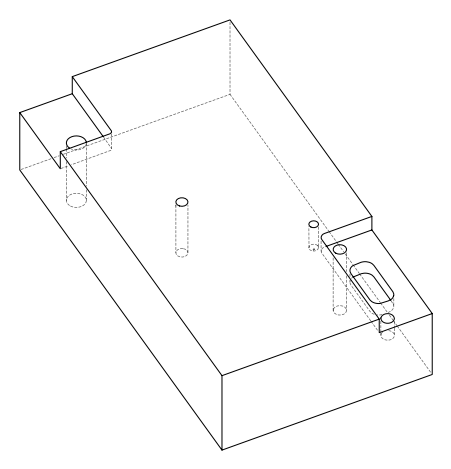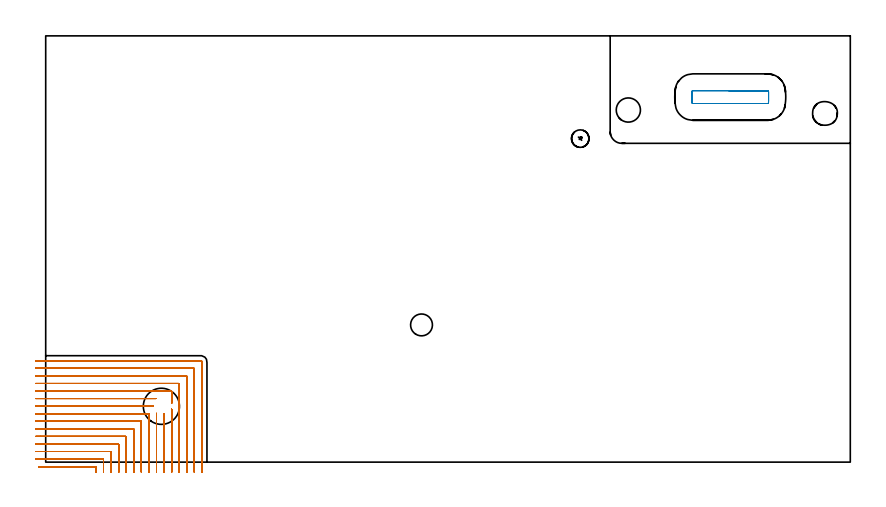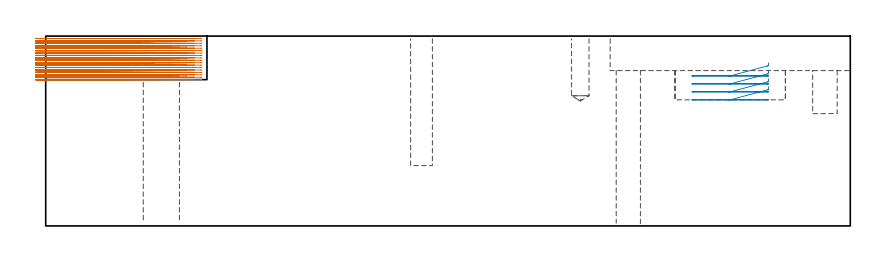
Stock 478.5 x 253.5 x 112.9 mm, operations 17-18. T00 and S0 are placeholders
(PLAN: 18 operations, 12 tool changes, 93.6 min)
(1 SPOT_DRILL | STEP1HOLE | NXT0321_9005460120000 | 0.05 min | 3097 mm3)
(2 SPOT_DRILL_1 | STEP1HOLE_1 | NXT0321_9005460120000 | 0.03 min | 2222 mm3)
(3 SPOT_DRILL_2 | STEP1POCKET | NXT0321_9005460120000 | 0.03 min | 2 mm3)
(4 SPOT_DRILL_3 | STEP1POCKET_1 | NXT0321_9005460120000 | 0.03 min | 1 mm3)
(5 SPOT_DRILL_4 | STEP1POCKET_2 | NXT0321_9005460120000 | 0.03 min | 2254 mm3)
(6 DRILL_THROUGH_HOLE_INTO_CENTER | STEP1HOLE | NXT0301_065 | 0.38 min | 5829 mm3)
(7 DRILL_TO_ENLARGE_THROUGH_HOLE | STEP1HOLE | UGT0301_052 | 0.39 min | 31961 mm3)
(8 DRILL_BLIND_HOLE_INTO_CENTER | STEP1HOLE_1 | NXT0301_065 | 0.07 min | 926 mm3)
(9 GUN_DRILL_THROUGH_HOLE | STEP1HOLE_1 | UGT0307_006 | 0.47 min | 5012 mm3)
(10 DRILL_TO_ENLARGE_THROUGH_HOLE_1 | STEP1HOLE_1 | UGT0301_276 | 0.41 min | 10173 mm3)
(11 DRILL_BLIND_HOLE_INTO_CENTER_1 | STEP1POCKET | NXT0301_042 | 0.32 min | 2968 mm3)
(12 DRILL_TO_ENLARGE_BLIND_HOLE | STEP1POCKET | UGT0301_374 | 0.32 min | 7207 mm3)
(13 DRILL_BLIND_HOLE_INTO_CENTER_2 | STEP1POCKET_1 | UGT0301_217 | 0.16 min | 3086 mm3)
(14 DRILL_BLIND_HOLE_INTO_CENTER_3 | STEP1POCKET_2 | NXT0301_128 | 0.12 min | 2844 mm3)
(15 MILL_ROUGH_BLIND_HOLE_CONTOUR | STEP1POCKET_2 | NXT0201_013 | Spiral | 0.59 min | 2628 mm3)
(16 MILL_CORNER_NOTCH_RECTANGULAR | CORNER_NOTCH_RECTANGULAR | NXT0201_013 | Follow Part, ap 2.5, ae 75% | 27 min | 180129 mm3)
(17 MILL_CORNER_NOTCH_RECTANGULAR_1 | CORNER_NOTCH_RECTANGULAR_1 | NXT0201_008 | Follow Part, ap 1.5, ae 75% | 61.81 min | 147744 mm3)
(18 MILL_RECTANGULAR_POCKET | POCKET_RECTANGULAR_STRAIGHT | UGT0201_104 | Follow Part, ap 5, ae 75% | 1.34 min | 29828 mm3)
(TOOL NXT0321_9005460120000 | NC Spot Drill, 142deg, 12mm, Carbide, Uncoated | D12 PA142 FL30 Z2)
(TOOL NXT0301_065 | Carbide Drill 9.4mm [860.1-0940-075A1-MM 2214] | D9.4 PA140 FL98 Z2)
(TOOL UGT0301_052 | Twist Drill 21.5 mm | D21.5 PA118 FL150 Z2)
(TOOL UGT0307_006 | Gun Drill 9 mm | D9 PA130 FL24 Z1)
(TOOL UGT0301_276 | Twist Drill 14.4 mm | D14.4 PA118 FL114 Z2)
(TOOL NXT0301_042 | Carbide Drill 7.1mm [860.1-0710-057A1-MM 2214] | D7.1 PA140 FL85 Z2)
(TOOL UGT0301_374 | Twist Drill Flat Bottom 13 mm | D13 PA180 FL101 Z2)
(TOOL UGT0301_217 | Twist Drill 10.4 mm | D10.4 PA118 FL82 Z2)
(TOOL NXT0301_128 | Carbide Drill 12mm [861.1-1200-036A1-GP GC34] | D12 PA150 FL37.4 Z2)
(TOOL NXT0201_013 | ENDMILL 10mm | D10 FL30 Z4)
(TOOL NXT0201_008 | ENDMILL 6mm [2P460-0600-NA 1630] | D6 FL26 Z6)
(TOOL UGT0201_104 | End Mill 20 mm | D20 FL22 Z2)
(OP 17 MILL_CORNER_NOTCH_RECTANGULAR_1)
G17 G21 G94 G90
T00 M6
G54
G17 G0 G90 X29.9 Y-6. S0 M3
G43 Z122.9 H1
Z111.461
G94 G1 Y-3. F250.
G3 X29.605 Y-2.7 R0.3 F500.
G1 X-1.308
X-4.308 F250.
G0 Z122.9
X34.4 Y-6.
Z111.461
G1 Y-3.
Y1.504 F500.
G3 X34.104 Y1.8 R0.3
G1 X-3.
X-6. F250.
G0 Z122.9
X38.9 Y-6.
Z111.461
G1 Y-3.
Y6.004 F500.
G3 X38.604 Y6.3 R0.3
G1 X-3.
X-6. F250.
G0 Z122.9
X43.4 Y-6.
Z111.461
G1 Y-3.
Y10.504 F500.
G3 X43.104 Y10.8 R0.3
G1 X-3.
X-6. F250.
G0 Z122.9
X47.9 Y-6.
Z111.461
G1 Y-3.
Y15.004 F500.
G3 X47.604 Y15.3 R0.3
G1 X-3.
X-6. F250.
G0 Z122.9
X52.4 Y-6.
Z111.461
G1 Y-3.
Y19.504 F500.
G3 X52.104 Y19.8 R0.3
G1 X-3.
X-6. F250.
G0 Z122.9
X56.9 Y-6.
Z111.461
G1 Y-3.
Y24.004 F500.
G3 X56.604 Y24.3 R0.3
G1 X-3.
X-6. F250.
G0 Z122.9
X61.4 Y-6.
Z111.461
G1 Y-3.
Y28.504 F500.
G3 X61.104 Y28.8 R0.3
G1 X-3.
X-6. F250.
G0 Z122.9
X65.9 Y-6.
Z111.461
G1 Y-3.
Y26.023 F500.
Y29.023 F250.
G0 Z122.9
X70.4 Y-6.
Z111.461
G1 Y-3.
Y25.62 F500.
Y28.62 F250.
G0 Z122.9
X74.9 Y-6.
Z111.461
G1 Y-3.
Y28.435 F500.
Y31.435 F250.
G0 Z122.9
X64.055 Y33.3
Z111.461
G1 X61.055
X-3. F500.
X-6. F250.
G0 Z122.9
X65.565 Y37.8
Z111.461
G1 X62.565
X-3. F500.
X-6. F250.
G0 Z122.9
X74.9 Y34.977
Z111.461
G1 Y37.977
Y42.003 F500.
G3 X74.603 Y42.3 R0.3
G1 X-3.
X-6. F250.
G0 Z122.9
X79.4 Y-6.
Z111.461
G1 Y-3.
Y46.503 F500.
G3 X79.103 Y46.8 R0.3
G1 X-3.
X-6. F250.
G0 Z122.9
X83.9 Y-6.
Z111.461
G1 Y-3.
Y51.003 F500.
G3 X83.603 Y51.3 R0.3
G1 X-3.
X-6. F250.
G0 Z122.9
X88.4 Y-6.
Z111.461
G1 Y-3.
Y55.503 F500.
G3 X88.103 Y55.8 R0.3
G1 X-3.
X-6. F250.
G0 Z122.9
X92.9 Y-6.
Z111.461
G1 Y-3.
Y59.7 F500.
G3 X92.3 Y60.3 R0.6
G1 X-3.
X-6. F250.
G0 Z122.9
X29.9 Y-6.
Z110.022
G1 Y-3.
G3 X29.605 Y-2.7 R0.3 F500.
G1 X-1.308
X-4.308 F250.
G0 Z122.9
X34.4 Y-6.
Z110.022
G1 Y-3.
Y1.504 F500.
G3 X34.104 Y1.8 R0.3
G1 X-3.
X-6. F250.
G0 Z122.9
X38.9 Y-6.
Z110.022
G1 Y-3.
Y6.004 F500.
G3 X38.604 Y6.3 R0.3
G1 X-3.
X-6. F250.
G0 Z122.9
X43.4 Y-6.
Z110.022
G1 Y-3.
Y10.504 F500.
G3 X43.104 Y10.8 R0.3
G1 X-3.
X-6. F250.
G0 Z122.9
X47.9 Y-6.
Z110.022
G1 Y-3.
Y15.004 F500.
G3 X47.604 Y15.3 R0.3
G1 X-3.
X-6. F250.
G0 Z122.9
X52.4 Y-6.
Z110.022
G1 Y-3.
Y19.504 F500.
G3 X52.104 Y19.8 R0.3
G1 X-3.
X-6. F250.
G0 Z122.9
X56.9 Y-6.
Z110.022
G1 Y-3.
Y24.004 F500.
G3 X56.604 Y24.3 R0.3
G1 X-3.
X-6. F250.
G0 Z122.9
X61.4 Y-6.
Z110.022
G1 Y-3.
Y28.504 F500.
G3 X61.104 Y28.8 R0.3
G1 X-3.
X-6. F250.
G0 Z122.9
X65.9 Y-6.
Z110.022
G1 Y-3.
Y26.023 F500.
Y29.023 F250.
G0 Z122.9
X70.4 Y-6.
Z110.022
G1 Y-3.
Y25.62 F500.
Y28.62 F250.
G0 Z122.9
X74.9 Y-6.
Z110.022
G1 Y-3.
Y28.435 F500.
Y31.435 F250.
G0 Z122.9
X64.055 Y33.3
Z110.022
G1 X61.055
X-3. F500.
X-6. F250.
G0 Z122.9
X65.565 Y37.8
Z110.022
G1 X62.565
X-3. F500.
X-6. F250.
G0 Z122.9
X74.9 Y34.977
Z110.022
G1 Y37.977
Y42.003 F500.
G3 X74.603 Y42.3 R0.3
G1 X-3.
X-6. F250.
G0 Z122.9
X79.4 Y-6.
Z110.022
G1 Y-3.
Y46.503 F500.
G3 X79.103 Y46.8 R0.3
G1 X-3.
X-6. F250.
G0 Z122.9
X83.9 Y-6.
Z110.022
G1 Y-3.
Y51.003 F500.
G3 X83.603 Y51.3 R0.3
G1 X-3.
X-6. F250.
G0 Z122.9
X88.4 Y-6.
Z110.022
G1 Y-3.
Y55.503 F500.
G3 X88.103 Y55.8 R0.3
G1 X-3.
X-6. F250.
G0 Z122.9
X92.9 Y-6.
Z110.022
G1 Y-3.
Y59.7 F500.
G3 X92.3 Y60.3 R0.6
G1 X-3.
X-6. F250.
G0 Z122.9
X29.9 Y-6.
Z108.583
G1 Y-3.
G3 X29.605 Y-2.7 R0.3 F500.
G1 X-1.308
X-4.308 F250.
G0 Z122.9
X34.4 Y-6.
Z108.583
G1 Y-3.
Y1.504 F500.
G3 X34.104 Y1.8 R0.3
G1 X-3.
X-6. F250.
G0 Z122.9
X38.9 Y-6.
Z108.583
G1 Y-3.
Y6.004 F500.
G3 X38.604 Y6.3 R0.3
G1 X-3.
X-6. F250.
G0 Z122.9
X43.4 Y-6.
Z108.583
G1 Y-3.
Y10.504 F500.
G3 X43.104 Y10.8 R0.3
G1 X-3.
X-6. F250.
G0 Z122.9
X47.9 Y-6.
Z108.583
G1 Y-3.
Y15.004 F500.
G3 X47.604 Y15.3 R0.3
G1 X-3.
X-6. F250.
G0 Z122.9
X52.4 Y-6.
Z108.583
G1 Y-3.
Y19.504 F500.
G3 X52.104 Y19.8 R0.3
G1 X-3.
X-6. F250.
G0 Z122.9
X56.9 Y-6.
Z108.583
G1 Y-3.
Y24.004 F500.
G3 X56.604 Y24.3 R0.3
G1 X-3.
X-6. F250.
G0 Z122.9
X61.4 Y-6.
Z108.583
G1 Y-3.
Y28.504 F500.
G3 X61.104 Y28.8 R0.3
G1 X-3.
X-6. F250.
G0 Z122.9
X65.9 Y-6.
Z108.583
G1 Y-3.
Y26.023 F500.
Y29.023 F250.
G0 Z122.9
X70.4 Y-6.
Z108.583
G1 Y-3.
Y25.62 F500.
Y28.62 F250.
G0 Z122.9
X74.9 Y-6.
Z108.583
G1 Y-3.
Y28.435 F500.
Y31.435 F250.
G0 Z122.9
X64.055 Y33.3
Z108.583
G1 X61.055
X-3. F500.
X-6. F250.
G0 Z122.9
X65.565 Y37.8
Z108.583
G1 X62.565
X-3. F500.
X-6. F250.
G0 Z122.9
X74.9 Y34.977
Z108.583
G1 Y37.977
Y42.003 F500.
G3 X74.603 Y42.3 R0.3
G1 X-3.
X-6. F250.
G0 Z122.9
X79.4 Y-6.
Z108.583
G1 Y-3.
Y46.503 F500.
G3 X79.103 Y46.8 R0.3
G1 X-3.
X-6. F250.
G0 Z122.9
X83.9 Y-6.
Z108.583
G1 Y-3.
Y51.003 F500.
G3 X83.603 Y51.3 R0.3
G1 X-3.
X-6. F250.
G0 Z122.9
X88.4 Y-6.
Z108.583
G1 Y-3.
Y55.503 F500.
G3 X88.103 Y55.8 R0.3
G1 X-3.
X-6. F250.
G0 Z122.9
X92.9 Y-6.
Z108.583
G1 Y-3.
Y59.7 F500.
G3 X92.3 Y60.3 R0.6
G1 X-3.
X-6. F250.
G0 Z122.9
X29.9 Y-6.
Z107.144
G1 Y-3.
G3 X29.605 Y-2.7 R0.3 F500.
G1 X-1.308
X-4.308 F250.
G0 Z122.9
X34.4 Y-6.
Z107.144
G1 Y-3.
Y1.504 F500.
G3 X34.104 Y1.8 R0.3
G1 X-3.
X-6. F250.
G0 Z122.9
X38.9 Y-6.
Z107.144
G1 Y-3.
Y6.004 F500.
G3 X38.604 Y6.3 R0.3
G1 X-3.
X-6. F250.
G0 Z122.9
X43.4 Y-6.
Z107.144
G1 Y-3.
Y10.504 F500.
G3 X43.104 Y10.8 R0.3
G1 X-3.
X-6. F250.
G0 Z122.9
X47.9 Y-6.
Z107.144
G1 Y-3.
Y15.004 F500.
G3 X47.604 Y15.3 R0.3
G1 X-3.
X-6. F250.
G0 Z122.9
X52.4 Y-6.
Z107.144
G1 Y-3.
Y19.504 F500.
G3 X52.104 Y19.8 R0.3
G1 X-3.
X-6. F250.
G0 Z122.9
X56.9 Y-6.
Z107.144
G1 Y-3.
Y24.004 F500.
G3 X56.604 Y24.3 R0.3
G1 X-3.
X-6. F250.
G0 Z122.9
X61.4 Y-6.
Z107.144
G1 Y-3.
Y28.504 F500.
G3 X61.104 Y28.8 R0.3
G1 X-3.
X-6. F250.
G0 Z122.9
X65.9 Y-6.
Z107.144
G1 Y-3.
Y26.024 F500.
Y29.024 F250.
G0 Z122.9
X70.4 Y-6.
Z107.144
G1 Y-3.
Y25.62 F500.
Y28.62 F250.
G0 Z122.9
X74.9 Y-6.
Z107.144
G1 Y-3.
Y28.435 F500.
Y31.435 F250.
G0 Z122.9
X64.055 Y33.3
Z107.144
G1 X61.055
X-3. F500.
X-6. F250.
G0 Z122.9
X65.566 Y37.8
Z107.144
G1 X62.566
X-3. F500.
X-6. F250.
G0 Z122.9
X74.9 Y34.976
Z107.144
G1 Y37.976
Y42.003 F500.
G3 X74.603 Y42.3 R0.3
G1 X-3.
X-6. F250.
G0 Z122.9
X79.4 Y-6.
Z107.144
G1 Y-3.
Y46.503 F500.
G3 X79.103 Y46.8 R0.3
G1 X-3.
X-6. F250.
G0 Z122.9
X83.9 Y-6.
Z107.144
G1 Y-3.
Y51.003 F500.
G3 X83.603 Y51.3 R0.3
G1 X-3.
X-6. F250.
G0 Z122.9
X88.4 Y-6.
Z107.144
G1 Y-3.
Y55.503 F500.
G3 X88.103 Y55.8 R0.3
G1 X-3.
X-6. F250.
G0 Z122.9
X92.9 Y-6.
Z107.144
G1 Y-3.
Y59.7 F500.
G3 X92.3 Y60.3 R0.6
G1 X-3.
X-6. F250.
G0 Z122.9
X29.9 Y-6.
Z105.705
G1 Y-3.
G3 X29.605 Y-2.7 R0.3 F500.
G1 X-1.308
X-4.308 F250.
G0 Z122.9
X34.4 Y-6.
Z105.705
G1 Y-3.
Y1.504 F500.
G3 X34.104 Y1.8 R0.3
G1 X-3.
X-6. F250.
G0 Z122.9
X38.9 Y-6.
Z105.705
G1 Y-3.
Y6.004 F500.
G3 X38.604 Y6.3 R0.3
G1 X-3.
X-6. F250.
G0 Z122.9
X43.4 Y-6.
Z105.705
G1 Y-3.
Y10.504 F500.
G3 X43.104 Y10.8 R0.3
G1 X-3.
X-6. F250.
G0 Z122.9
X47.9 Y-6.
Z105.705
G1 Y-3.
Y15.004 F500.
G3 X47.604 Y15.3 R0.3
G1 X-3.
X-6. F250.
G0 Z122.9
X52.4 Y-6.
Z105.705
G1 Y-3.
Y19.504 F500.
G3 X52.104 Y19.8 R0.3
G1 X-3.
X-6. F250.
G0 Z122.9
X56.9 Y-6.
Z105.705
G1 Y-3.
Y24.004 F500.
G3 X56.604 Y24.3 R0.3
G1 X-3.
X-6. F250.
G0 Z122.9
X61.4 Y-6.
Z105.705
G1 Y-3.
Y28.504 F500.
G3 X61.104 Y28.8 R0.3
G1 X-3.
X-6. F250.
G0 Z122.9
X65.9 Y-6.
Z105.705
G1 Y-3.
Y26.024 F500.
Y29.024 F250.
G0 Z122.9
X70.4 Y-6.
Z105.705
G1 Y-3.
Y25.62 F500.
Y28.62 F250.
G0 Z122.9
X74.9 Y-6.
Z105.705
G1 Y-3.
Y28.435 F500.
Y31.435 F250.
G0 Z122.9
X64.055 Y33.3
Z105.705
G1 X61.055
X-3. F500.
X-6. F250.
G0 Z122.9
X65.566 Y37.8
Z105.705
G1 X62.566
X-3. F500.
X-6. F250.
G0 Z122.9
X74.9 Y34.976
Z105.705
G1 Y37.976
Y42.003 F500.
G3 X74.603 Y42.3 R0.3
G1 X-3.
X-6. F250.
G0 Z122.9
X79.4 Y-6.
Z105.705
G1 Y-3.
Y46.503 F500.
G3 X79.103 Y46.8 R0.3
G1 X-3.
X-6. F250.
G0 Z122.9
X83.9 Y-6.
Z105.705
G1 Y-3.
Y51.003 F500.
G3 X83.603 Y51.3 R0.3
G1 X-3.
X-6. F250.
G0 Z122.9
X88.4 Y-6.
Z105.705
G1 Y-3.
Y55.503 F500.
G3 X88.103 Y55.8 R0.3
G1 X-3.
X-6. F250.
G0 Z122.9
X92.9 Y-6.
Z105.705
G1 Y-3.
Y59.7 F500.
G3 X92.3 Y60.3 R0.6
G1 X-3.
X-6. F250.
G0 Z122.9
X29.9 Y-6.
Z104.267
G1 Y-3.
G3 X29.605 Y-2.7 R0.3 F500.
G1 X-1.308
X-4.308 F250.
G0 Z122.9
X34.4 Y-6.
Z104.267
G1 Y-3.
Y1.504 F500.
G3 X34.104 Y1.8 R0.3
G1 X-3.
X-6. F250.
G0 Z122.9
X38.9 Y-6.
Z104.267
G1 Y-3.
Y6.004 F500.
G3 X38.604 Y6.3 R0.3
G1 X-3.
X-6. F250.
G0 Z122.9
X43.4 Y-6.
Z104.267
G1 Y-3.
Y10.504 F500.
G3 X43.104 Y10.8 R0.3
G1 X-3.
X-6. F250.
G0 Z122.9
X47.9 Y-6.
Z104.267
G1 Y-3.
Y15.004 F500.
G3 X47.604 Y15.3 R0.3
G1 X-3.
X-6. F250.
G0 Z122.9
X52.4 Y-6.
Z104.267
G1 Y-3.
Y19.504 F500.
G3 X52.104 Y19.8 R0.3
G1 X-3.
X-6. F250.
G0 Z122.9
X56.9 Y-6.
Z104.267
G1 Y-3.
Y24.004 F500.
G3 X56.604 Y24.3 R0.3
G1 X-3.
X-6. F250.
G0 Z122.9
X61.4 Y-6.
Z104.267
G1 Y-3.
Y28.504 F500.
G3 X61.104 Y28.8 R0.3
G1 X-3.
X-6. F250.
G0 Z122.9
X65.9 Y-6.
Z104.267
G1 Y-3.
Y26.023 F500.
Y29.023 F250.
G0 Z122.9
X70.4 Y-6.
Z104.267
G1 Y-3.
Y25.62 F500.
Y28.62 F250.
G0 Z122.9
X74.9 Y-6.
Z104.267
G1 Y-3.
Y28.435 F500.
Y31.435 F250.
G0 Z122.9
X64.055 Y33.3
Z104.267
G1 X61.055
X-3. F500.
X-6. F250.
G0 Z122.9
X65.565 Y37.8
Z104.267
G1 X62.565
X-3. F500.
X-6. F250.
G0 Z122.9
X74.9 Y34.977
Z104.267
G1 Y37.977
Y42.003 F500.
G3 X74.603 Y42.3 R0.3
G1 X-3.
X-6. F250.
G0 Z122.9
X79.4 Y-6.
Z104.267
G1 Y-3.
Y46.503 F500.
G3 X79.103 Y46.8 R0.3
G1 X-3.
X-6. F250.
G0 Z122.9
X83.9 Y-6.
Z104.267
G1 Y-3.
Y51.003 F500.
G3 X83.603 Y51.3 R0.3
G1 X-3.
X-6. F250.
G0 Z122.9
X88.4 Y-6.
Z104.267
G1 Y-3.
Y55.503 F500.
G3 X88.103 Y55.8 R0.3
G1 X-3.
X-6. F250.
G0 Z122.9
X92.9 Y-6.
Z104.267
G1 Y-3.
Y59.7 F500.
G3 X92.3 Y60.3 R0.6
G1 X-3.
X-6. F250.
G0 Z122.9
X29.9 Y-6.
Z102.828
G1 Y-3.
G3 X29.605 Y-2.7 R0.3 F500.
G1 X-1.308
X-4.308 F250.
G0 Z122.9
X34.4 Y-6.
Z102.828
G1 Y-3.
Y1.504 F500.
G3 X34.104 Y1.8 R0.3
G1 X-3.
X-6. F250.
G0 Z122.9
X38.9 Y-6.
Z102.828
G1 Y-3.
Y6.004 F500.
G3 X38.604 Y6.3 R0.3
G1 X-3.
X-6. F250.
G0 Z122.9
X43.4 Y-6.
Z102.828
G1 Y-3.
Y10.504 F500.
G3 X43.104 Y10.8 R0.3
G1 X-3.
X-6. F250.
G0 Z122.9
X47.9 Y-6.
Z102.828
G1 Y-3.
Y15.004 F500.
G3 X47.604 Y15.3 R0.3
G1 X-3.
X-6. F250.
G0 Z122.9
X52.4 Y-6.
Z102.828
G1 Y-3.
Y19.504 F500.
G3 X52.104 Y19.8 R0.3
G1 X-3.
X-6. F250.
G0 Z122.9
X56.9 Y-6.
Z102.828
G1 Y-3.
Y24.004 F500.
G3 X56.604 Y24.3 R0.3
G1 X-3.
X-6. F250.
G0 Z122.9
X61.4 Y-6.
Z102.828
G1 Y-3.
Y28.504 F500.
G3 X61.104 Y28.8 R0.3
G1 X-3.
X-6. F250.
G0 Z122.9
X65.9 Y-6.
Z102.828
G1 Y-3.
Y26.023 F500.
Y29.023 F250.
G0 Z122.9
X70.4 Y-6.
Z102.828
G1 Y-3.
Y25.62 F500.
Y28.62 F250.
G0 Z122.9
X74.9 Y-6.
Z102.828
G1 Y-3.
Y28.435 F500.
Y31.435 F250.
G0 Z122.9
X64.055 Y33.3
Z102.828
G1 X61.055
X-3. F500.
X-6. F250.
G0 Z122.9
X65.565 Y37.8
Z102.828
G1 X62.565
X-3. F500.
X-6. F250.
G0 Z122.9
X74.9 Y34.977
Z102.828
G1 Y37.977
Y42.003 F500.
G3 X74.603 Y42.3 R0.3
G1 X-3.
X-6. F250.
G0 Z122.9
X79.4 Y-6.
Z102.828
G1 Y-3.
Y46.503 F500.
G3 X79.103 Y46.8 R0.3
G1 X-3.
X-6. F250.
G0 Z122.9
X83.9 Y-6.
Z102.828
G1 Y-3.
Y51.003 F500.
G3 X83.603 Y51.3 R0.3
G1 X-3.
X-6. F250.
G0 Z122.9
X88.4 Y-6.
Z102.828
G1 Y-3.
Y55.503 F500.
G3 X88.103 Y55.8 R0.3
G1 X-3.
X-6. F250.
G0 Z122.9
X92.9 Y-6.
Z102.828
G1 Y-3.
Y59.7 F500.
G3 X92.3 Y60.3 R0.6
G1 X-3.
X-6. F250.
G0 Z122.9
X29.9 Y-6.
Z101.389
G1 Y-3.
G3 X29.605 Y-2.7 R0.3 F500.
G1 X-1.308
X-4.308 F250.
G0 Z122.9
X34.4 Y-6.
Z101.389
G1 Y-3.
Y1.504 F500.
G3 X34.104 Y1.8 R0.3
G1 X-3.
X-6. F250.
G0 Z122.9
X38.9 Y-6.
Z101.389
G1 Y-3.
Y6.004 F500.
G3 X38.604 Y6.3 R0.3
G1 X-3.
X-6. F250.
G0 Z122.9
X43.4 Y-6.
Z101.389
G1 Y-3.
Y10.504 F500.
G3 X43.104 Y10.8 R0.3
G1 X-3.
X-6. F250.
G0 Z122.9
X47.9 Y-6.
Z101.389
G1 Y-3.
Y15.004 F500.
G3 X47.604 Y15.3 R0.3
G1 X-3.
X-6. F250.
G0 Z122.9
X52.4 Y-6.
Z101.389
G1 Y-3.
Y19.504 F500.
G3 X52.104 Y19.8 R0.3
G1 X-3.
X-6. F250.
G0 Z122.9
X56.9 Y-6.
Z101.389
G1 Y-3.
Y24.004 F500.
G3 X56.604 Y24.3 R0.3
G1 X-3.
X-6. F250.
G0 Z122.9
X61.4 Y-6.
Z101.389
G1 Y-3.
Y28.504 F500.
G3 X61.104 Y28.8 R0.3
G1 X-3.
X-6. F250.
G0 Z122.9
X65.9 Y-6.
Z101.389
G1 Y-3.
Y26.023 F500.
Y29.023 F250.
G0 Z122.9
X70.4 Y-6.
Z101.389
G1 Y-3.
Y25.62 F500.
Y28.62 F250.
G0 Z122.9
X74.9 Y-6.
Z101.389
G1 Y-3.
Y28.435 F500.
Y31.435 F250.
G0 Z122.9
X64.055 Y33.3
Z101.389
G1 X61.055
X-3. F500.
X-6. F250.
G0 Z122.9
X65.565 Y37.8
Z101.389
G1 X62.565
X-3. F500.
X-6. F250.
G0 Z122.9
X74.9 Y34.977
Z101.389
G1 Y37.977
Y42.003 F500.
G3 X74.603 Y42.3 R0.3
G1 X-3.
X-6. F250.
G0 Z122.9
X79.4 Y-6.
Z101.389
G1 Y-3.
Y46.503 F500.
G3 X79.103 Y46.8 R0.3
G1 X-3.
X-6. F250.
G0 Z122.9
X83.9 Y-6.
Z101.389
G1 Y-3.
Y51.003 F500.
G3 X83.603 Y51.3 R0.3
G1 X-3.
X-6. F250.
G0 Z122.9
X88.4 Y-6.
Z101.389
G1 Y-3.
Y55.503 F500.
G3 X88.103 Y55.8 R0.3
G1 X-3.
X-6. F250.
G0 Z122.9
X92.9 Y-6.
Z101.389
G1 Y-3.
Y59.7 F500.
G3 X92.3 Y60.3 R0.6
G1 X-3.
X-6. F250.
G0 Z122.9
X29.9 Y-6.
Z99.95
G1 Y-3.
G3 X29.605 Y-2.7 R0.3 F500.
G1 X-1.308
X-4.308 F250.
G0 Z122.9
X34.4 Y-6.
Z99.95
G1 Y-3.
Y1.504 F500.
G3 X34.104 Y1.8 R0.3
G1 X-3.
X-6. F250.
G0 Z122.9
X38.9 Y-6.
Z99.95
G1 Y-3.
Y6.004 F500.
G3 X38.604 Y6.3 R0.3
G1 X-3.
X-6. F250.
G0 Z122.9
X43.4 Y-6.
Z99.95
G1 Y-3.
Y10.504 F500.
G3 X43.104 Y10.8 R0.3
G1 X-3.
X-6. F250.
G0 Z122.9
X47.9 Y-6.
Z99.95
G1 Y-3.
Y15.004 F500.
G3 X47.604 Y15.3 R0.3
G1 X-3.
X-6. F250.
G0 Z122.9
X52.4 Y-6.
Z99.95
G1 Y-3.
Y19.504 F500.
G3 X52.104 Y19.8 R0.3
G1 X-3.
X-6. F250.
G0 Z122.9
X56.9 Y-6.
Z99.95
G1 Y-3.
Y24.004 F500.
G3 X56.604 Y24.3 R0.3
G1 X-3.
X-6. F250.
G0 Z122.9
X61.4 Y-6.
Z99.95
G1 Y-3.
Y28.504 F500.
G3 X61.104 Y28.8 R0.3
G1 X-3.
X-6. F250.
G0 Z122.9
X65.9 Y-6.
Z99.95
G1 Y-3.
Y26.023 F500.
Y29.023 F250.
G0 Z122.9
X70.4 Y-6.
Z99.95
G1 Y-3.
Y25.62 F500.
Y28.62 F250.
G0 Z122.9
X74.9 Y-6.
Z99.95
G1 Y-3.
Y28.435 F500.
Y31.435 F250.
G0 Z122.9
X64.055 Y33.3
Z99.95
G1 X61.055
X-3. F500.
X-6. F250.
G0 Z122.9
X65.565 Y37.8
Z99.95
G1 X62.565
X-3. F500.
X-6. F250.
G0 Z122.9
X74.9 Y34.977
Z99.95
G1 Y37.977
Y42.003 F500.
G3 X74.603 Y42.3 R0.3
G1 X-3.
X-6. F250.
G0 Z122.9
X79.4 Y-6.
Z99.95
G1 Y-3.
Y46.503 F500.
G3 X79.103 Y46.8 R0.3
G1 X-3.
X-6. F250.
G0 Z122.9
X83.9 Y-6.
Z99.95
G1 Y-3.
Y51.003 F500.
G3 X83.603 Y51.3 R0.3
G1 X-3.
X-6. F250.
G0 Z122.9
X88.4 Y-6.
Z99.95
G1 Y-3.
Y55.503 F500.
G3 X88.103 Y55.8 R0.3
G1 X-3.
X-6. F250.
G0 Z122.9
X92.9 Y-6.
Z99.95
G1 Y-3.
Y59.7 F500.
G3 X92.3 Y60.3 R0.6
G1 X-3.
X-6. F250.
G0 Z122.9
X29.9 Y-6.
Z98.511
G1 Y-3.
G3 X29.605 Y-2.7 R0.3 F500.
G1 X-1.308
X-4.308 F250.
G0 Z122.9
X34.4 Y-6.
Z98.511
G1 Y-3.
Y1.504 F500.
G3 X34.104 Y1.8 R0.3
G1 X-3.
X-6. F250.
G0 Z122.9
X38.9 Y-6.
Z98.511
G1 Y-3.
Y6.004 F500.
G3 X38.604 Y6.3 R0.3
G1 X-3.
X-6. F250.
G0 Z122.9
X43.4 Y-6.
Z98.511
G1 Y-3.
Y10.504 F500.
G3 X43.104 Y10.8 R0.3
G1 X-3.
X-6. F250.
G0 Z122.9
X47.9 Y-6.
Z98.511
G1 Y-3.
Y15.004 F500.
G3 X47.604 Y15.3 R0.3
G1 X-3.
X-6. F250.
G0 Z122.9
X52.4 Y-6.
Z98.511
G1 Y-3.
Y19.504 F500.
G3 X52.104 Y19.8 R0.3
G1 X-3.
X-6. F250.
G0 Z122.9
X56.9 Y-6.
Z98.511
G1 Y-3.
Y24.004 F500.
G3 X56.604 Y24.3 R0.3
G1 X-3.
X-6. F250.
G0 Z122.9
X61.4 Y-6.
Z98.511
G1 Y-3.
Y28.504 F500.
G3 X61.104 Y28.8 R0.3
G1 X-3.
X-6. F250.
G0 Z122.9
X65.9 Y-6.
Z98.511
G1 Y-3.
Y26.023 F500.
Y29.023 F250.
G0 Z122.9
X70.4 Y-6.
Z98.511
G1 Y-3.
Y25.62 F500.
Y28.62 F250.
G0 Z122.9
X74.9 Y-6.
Z98.511
G1 Y-3.
Y28.435 F500.
Y31.435 F250.
G0 Z122.9
X64.055 Y33.3
Z98.511
G1 X61.055
X-3. F500.
X-6. F250.
G0 Z122.9
X65.565 Y37.8
Z98.511
G1 X62.565
X-3. F500.
X-6. F250.
G0 Z122.9
X74.9 Y34.977
Z98.511
G1 Y37.977
Y42.003 F500.
G3 X74.603 Y42.3 R0.3
G1 X-3.
X-6. F250.
G0 Z122.9
X79.4 Y-6.
Z98.511
G1 Y-3.
Y46.503 F500.
G3 X79.103 Y46.8 R0.3
G1 X-3.
X-6. F250.
G0 Z122.9
X83.9 Y-6.
Z98.511
G1 Y-3.
Y51.003 F500.
G3 X83.603 Y51.3 R0.3
G1 X-3.
X-6. F250.
G0 Z122.9
X88.4 Y-6.
Z98.511
G1 Y-3.
Y55.503 F500.
G3 X88.103 Y55.8 R0.3
G1 X-3.
X-6. F250.
G0 Z122.9
X92.9 Y-6.
Z98.511
G1 Y-3.
Y59.7 F500.
G3 X92.3 Y60.3 R0.6
G1 X-3.
X-6. F250.
G0 Z122.9
X29.9 Y-6.
Z97.072
G1 Y-3.
G3 X29.605 Y-2.7 R0.3 F500.
G1 X-1.308
X-4.308 F250.
G0 Z122.9
X34.4 Y-6.
Z97.072
G1 Y-3.
Y1.504 F500.
G3 X34.104 Y1.8 R0.3
G1 X-3.
X-6. F250.
G0 Z122.9
X38.9 Y-6.
Z97.072
G1 Y-3.
Y6.004 F500.
G3 X38.604 Y6.3 R0.3
G1 X-3.
X-6. F250.
G0 Z122.9
X43.4 Y-6.
Z97.072
G1 Y-3.
Y10.504 F500.
G3 X43.104 Y10.8 R0.3
G1 X-3.
X-6. F250.
G0 Z122.9
X47.9 Y-6.
Z97.072
G1 Y-3.
Y15.004 F500.
G3 X47.604 Y15.3 R0.3
G1 X-3.
X-6. F250.
G0 Z122.9
X52.4 Y-6.
Z97.072
G1 Y-3.
Y19.504 F500.
G3 X52.104 Y19.8 R0.3
G1 X-3.
X-6. F250.
G0 Z122.9
X56.9 Y-6.
Z97.072
G1 Y-3.
Y24.004 F500.
G3 X56.604 Y24.3 R0.3
G1 X-3.
X-6. F250.
G0 Z122.9
X61.4 Y-6.
Z97.072
G1 Y-3.
Y28.504 F500.
G3 X61.104 Y28.8 R0.3
G1 X-3.
X-6. F250.
G0 Z122.9
X65.9 Y-6.
Z97.072
G1 Y-3.
Y26.023 F500.
Y29.023 F250.
G0 Z122.9
X70.4 Y-6.
Z97.072
G1 Y-3.
Y25.62 F500.
Y28.62 F250.
G0 Z122.9
X74.9 Y-6.
Z97.072
G1 Y-3.
Y28.435 F500.
Y31.435 F250.
G0 Z122.9
X64.055 Y33.3
Z97.072
G1 X61.055
X-3. F500.
X-6. F250.
G0 Z122.9
X65.565 Y37.8
Z97.072
G1 X62.565
X-3. F500.
X-6. F250.
G0 Z122.9
X74.9 Y34.977
Z97.072
G1 Y37.977
Y42.003 F500.
G3 X74.603 Y42.3 R0.3
G1 X-3.
X-6. F250.
G0 Z122.9
X79.4 Y-6.
Z97.072
G1 Y-3.
Y46.503 F500.
G3 X79.103 Y46.8 R0.3
G1 X-3.
X-6. F250.
G0 Z122.9
X83.9 Y-6.
Z97.072
G1 Y-3.
Y51.003 F500.
G3 X83.603 Y51.3 R0.3
G1 X-3.
X-6. F250.
G0 Z122.9
X88.4 Y-6.
Z97.072
G1 Y-3.
Y55.503 F500.
G3 X88.103 Y55.8 R0.3
G1 X-3.
X-6. F250.
G0 Z122.9
X92.9 Y-6.
Z97.072
G1 Y-3.
Y59.7 F500.
G3 X92.3 Y60.3 R0.6
G1 X-3.
X-6. F250.
G0 Z122.9
X29.9 Y-6.
Z95.633
G1 Y-3.
G3 X29.605 Y-2.7 R0.3 F500.
G1 X-1.308
X-4.308 F250.
G0 Z122.9
X34.4 Y-6.
Z95.633
G1 Y-3.
Y1.504 F500.
G3 X34.104 Y1.8 R0.3
G1 X-3.
X-6. F250.
G0 Z122.9
X38.9 Y-6.
Z95.633
G1 Y-3.
Y6.004 F500.
G3 X38.604 Y6.3 R0.3
G1 X-3.
X-6. F250.
G0 Z122.9
X43.4 Y-6.
Z95.633
G1 Y-3.
Y10.504 F500.
G3 X43.104 Y10.8 R0.3
G1 X-3.
X-6. F250.
G0 Z122.9
X47.9 Y-6.
Z95.633
G1 Y-3.
Y15.004 F500.
G3 X47.604 Y15.3 R0.3
G1 X-3.
X-6. F250.
G0 Z122.9
X52.4 Y-6.
Z95.633
G1 Y-3.
Y19.504 F500.
G3 X52.104 Y19.8 R0.3
G1 X-3.
X-6. F250.
G0 Z122.9
X56.9 Y-6.
Z95.633
G1 Y-3.
Y24.004 F500.
G3 X56.604 Y24.3 R0.3
G1 X-3.
X-6. F250.
G0 Z122.9
X61.4 Y-6.
Z95.633
G1 Y-3.
Y28.504 F500.
G3 X61.104 Y28.8 R0.3
G1 X-3.
X-6. F250.
G0 Z122.9
X65.9 Y-6.
Z95.633
G1 Y-3.
Y26.023 F500.
Y29.023 F250.
G0 Z122.9
X70.4 Y-6.
Z95.633
G1 Y-3.
Y25.62 F500.
Y28.62 F250.
G0 Z122.9
X74.9 Y-6.
Z95.633
G1 Y-3.
Y28.435 F500.
Y31.435 F250.
G0 Z122.9
X64.055 Y33.3
Z95.633
G1 X61.055
X-3. F500.
X-6. F250.
G0 Z122.9
X65.565 Y37.8
Z95.633
G1 X62.565
X-3. F500.
X-6. F250.
G0 Z122.9
X74.9 Y34.977
Z95.633
G1 Y37.977
Y42.003 F500.
G3 X74.603 Y42.3 R0.3
G1 X-3.
X-6. F250.
G0 Z122.9
X79.4 Y-6.
Z95.633
G1 Y-3.
Y46.503 F500.
G3 X79.103 Y46.8 R0.3
G1 X-3.
X-6. F250.
G0 Z122.9
X83.9 Y-6.
Z95.633
G1 Y-3.
Y51.003 F500.
G3 X83.603 Y51.3 R0.3
G1 X-3.
X-6. F250.
G0 Z122.9
X88.4 Y-6.
Z95.633
G1 Y-3.
Y55.503 F500.
G3 X88.103 Y55.8 R0.3
G1 X-3.
X-6. F250.
G0 Z122.9
X92.9 Y-6.
Z95.633
G1 Y-3.
Y59.7 F500.
G3 X92.3 Y60.3 R0.6
G1 X-3.
X-6. F250.
G0 Z122.9
X29.9 Y-6.
Z94.194
G1 Y-3.
G3 X29.605 Y-2.7 R0.3 F500.
G1 X-1.308
X-4.308 F250.
G0 Z122.9
X34.4 Y-6.
Z94.194
G1 Y-3.
Y1.504 F500.
G3 X34.104 Y1.8 R0.3
G1 X-3.
X-6. F250.
G0 Z122.9
X38.9 Y-6.
Z94.194
G1 Y-3.
Y6.004 F500.
G3 X38.604 Y6.3 R0.3
G1 X-3.
X-6. F250.
G0 Z122.9
X43.4 Y-6.
Z94.194
G1 Y-3.
Y10.504 F500.
G3 X43.104 Y10.8 R0.3
G1 X-3.
X-6. F250.
G0 Z122.9
X47.9 Y-6.
Z94.194
G1 Y-3.
Y15.004 F500.
G3 X47.604 Y15.3 R0.3
G1 X-3.
X-6. F250.
G0 Z122.9
X52.4 Y-6.
Z94.194
G1 Y-3.
Y19.504 F500.
G3 X52.104 Y19.8 R0.3
G1 X-3.
X-6. F250.
G0 Z122.9
X56.9 Y-6.
Z94.194
G1 Y-3.
Y24.004 F500.
G3 X56.604 Y24.3 R0.3
G1 X-3.
X-6. F250.
G0 Z122.9
X61.4 Y-6.
Z94.194
G1 Y-3.
Y28.504 F500.
G3 X61.104 Y28.8 R0.3
G1 X-3.
X-6. F250.
G0 Z122.9
X65.9 Y-6.
Z94.194
G1 Y-3.
Y26.023 F500.
Y29.023 F250.
G0 Z122.9
X70.4 Y-6.
Z94.194
G1 Y-3.
Y25.62 F500.
Y28.62 F250.
G0 Z122.9
X74.9 Y-6.
Z94.194
G1 Y-3.
Y28.436 F500.
Y31.436 F250.
G0 Z122.9
X64.055 Y33.3
Z94.194
G1 X61.055
X-3. F500.
X-6. F250.
G0 Z122.9
X65.565 Y37.8
Z94.194
G1 X62.565
X-3. F500.
X-6. F250.
G0 Z122.9
X74.9 Y34.977
Z94.194
G1 Y37.977
Y42.003 F500.
G3 X74.603 Y42.3 R0.3
G1 X-3.
X-6. F250.
G0 Z122.9
X79.4 Y-6.
Z94.194
G1 Y-3.
Y46.503 F500.
G3 X79.103 Y46.8 R0.3
G1 X-3.
X-6. F250.
G0 Z122.9
X83.9 Y-6.
Z94.194
G1 Y-3.
Y51.003 F500.
G3 X83.603 Y51.3 R0.3
G1 X-3.
X-6. F250.
G0 Z122.9
X88.4 Y-6.
Z94.194
G1 Y-3.
Y55.503 F500.
G3 X88.103 Y55.8 R0.3
G1 X-3.
X-6. F250.
G0 Z122.9
X92.9 Y-6.
Z94.194
G1 Y-3.
Y59.7 F500.
G3 X92.3 Y60.3 R0.6
G1 X-3.
X-6. F250.
G0 Z122.9
X29.9 Y-6.
Z92.756
G1 Y-3.
G3 X29.605 Y-2.7 R0.3 F500.
G1 X-1.308
X-4.308 F250.
G0 Z122.9
X34.4 Y-6.
Z92.756
G1 Y-3.
Y1.504 F500.
G3 X34.104 Y1.8 R0.3
G1 X-3.
X-6. F250.
G0 Z122.9
X38.9 Y-6.
Z92.756
G1 Y-3.
Y6.004 F500.
G3 X38.604 Y6.3 R0.3
G1 X-3.
X-6. F250.
G0 Z122.9
X43.4 Y-6.
Z92.756
G1 Y-3.
Y10.504 F500.
G3 X43.104 Y10.8 R0.3
G1 X-3.
X-6. F250.
G0 Z122.9
X47.9 Y-6.
Z92.756
G1 Y-3.
Y15.004 F500.
G3 X47.604 Y15.3 R0.3
G1 X-3.
X-6. F250.
G0 Z122.9
X52.4 Y-6.
Z92.756
G1 Y-3.
Y19.504 F500.
G3 X52.104 Y19.8 R0.3
G1 X-3.
X-6. F250.
G0 Z122.9
X56.9 Y-6.
Z92.756
G1 Y-3.
Y24.004 F500.
G3 X56.604 Y24.3 R0.3
G1 X-3.
X-6. F250.
G0 Z122.9
X61.4 Y-6.
Z92.756
G1 Y-3.
Y28.504 F500.
G3 X61.104 Y28.8 R0.3
G1 X-3.
X-6. F250.
G0 Z122.9
X65.9 Y-6.
Z92.756
G1 Y-3.
Y26.023 F500.
Y29.023 F250.
G0 Z122.9
X70.4 Y-6.
Z92.756
G1 Y-3.
Y25.62 F500.
Y28.62 F250.
G0 Z122.9
X74.9 Y-6.
Z92.756
G1 Y-3.
Y28.436 F500.
Y31.436 F250.
G0 Z122.9
X64.055 Y33.3
Z92.756
G1 X61.055
X-3. F500.
X-6. F250.
G0 Z122.9
X65.565 Y37.8
Z92.756
G1 X62.565
X-3. F500.
X-6. F250.
G0 Z122.9
X74.9 Y34.977
Z92.756
G1 Y37.977
Y42.003 F500.
G3 X74.603 Y42.3 R0.3
G1 X-3.
X-6. F250.
G0 Z122.9
X79.4 Y-6.
Z92.756
G1 Y-3.
Y46.503 F500.
G3 X79.103 Y46.8 R0.3
G1 X-3.
X-6. F250.
G0 Z122.9
X83.9 Y-6.
Z92.756
G1 Y-3.
Y51.003 F500.
G3 X83.603 Y51.3 R0.3
G1 X-3.
X-6. F250.
G0 Z122.9
X88.4 Y-6.
Z92.756
G1 Y-3.
Y55.503 F500.
G3 X88.103 Y55.8 R0.3
G1 X-3.
X-6. F250.
G0 Z122.9
X92.9 Y-6.
Z92.756
G1 Y-3.
Y59.7 F500.
G3 X92.3 Y60.3 R0.6
G1 X-3.
X-6. F250.
G0 Z122.9
X29.9 Y-6.
Z91.317
G1 Y-3.
G3 X29.605 Y-2.7 R0.3 F500.
G1 X-1.308
X-4.308 F250.
G0 Z122.9
X34.4 Y-6.
Z91.317
G1 Y-3.
Y1.504 F500.
G3 X34.104 Y1.8 R0.3
G1 X-3.
X-6. F250.
G0 Z122.9
X38.9 Y-6.
Z91.317
G1 Y-3.
Y6.004 F500.
G3 X38.604 Y6.3 R0.3
G1 X-3.
X-6. F250.
G0 Z122.9
X43.4 Y-6.
Z91.317
G1 Y-3.
Y10.504 F500.
G3 X43.104 Y10.8 R0.3
G1 X-3.
X-6. F250.
G0 Z122.9
X47.9 Y-6.
Z91.317
G1 Y-3.
Y15.004 F500.
G3 X47.604 Y15.3 R0.3
G1 X-3.
X-6. F250.
G0 Z122.9
X52.4 Y-6.
Z91.317
G1 Y-3.
Y19.504 F500.
G3 X52.104 Y19.8 R0.3
G1 X-3.
X-6. F250.
G0 Z122.9
X56.9 Y-6.
Z91.317
G1 Y-3.
Y24.004 F500.
G3 X56.604 Y24.3 R0.3
G1 X-3.
X-6. F250.
G0 Z122.9
X61.4 Y-6.
Z91.317
G1 Y-3.
Y28.503 F500.
G3 X61.103 Y28.8 R0.3
G1 X-3.
X-6. F250.
G0 Z122.9
X65.9 Y-6.
Z91.317
G1 Y-3.
Y26.023 F500.
Y29.023 F250.
G0 Z122.9
X70.4 Y-6.
Z91.317
G1 Y-3.
Y25.62 F500.
Y28.62 F250.
G0 Z122.9
X74.9 Y-6.
Z91.317
G1 Y-3.
Y28.435 F500.
Y31.435 F250.
G0 Z122.9
X64.055 Y33.3
Z91.317
G1 X61.055
X-3. F500.
X-6. F250.
G0 Z122.9
X65.565 Y37.8
Z91.317
G1 X62.565
X-3. F500.
X-6. F250.
G0 Z122.9
X74.9 Y34.977
Z91.317
G1 Y37.977
Y42.003 F500.
G3 X74.603 Y42.3 R0.3
G1 X-3.
X-6. F250.
G0 Z122.9
X79.4 Y-6.
Z91.317
G1 Y-3.
Y46.503 F500.
G3 X79.103 Y46.8 R0.3
G1 X-3.
X-6. F250.
G0 Z122.9
X83.9 Y-6.
Z91.317
G1 Y-3.
Y51.003 F500.
G3 X83.603 Y51.3 R0.3
G1 X-3.
X-6. F250.
G0 Z122.9
X88.4 Y-6.
Z91.317
G1 Y-3.
Y55.503 F500.
G3 X88.103 Y55.8 R0.3
G1 X-3.
X-6. F250.
G0 Z122.9
X92.9 Y-6.
Z91.317
G1 Y-3.
Y59.7 F500.
G3 X92.3 Y60.3 R0.6
G1 X-3.
X-6. F250.
G0 Z122.9
X29.9 Y-6.
Z89.878
G1 Y-3.
G3 X29.605 Y-2.7 R0.3 F500.
G1 X-1.308
X-4.308 F250.
G0 Z122.9
X34.4 Y-6.
Z89.878
G1 Y-3.
Y1.504 F500.
G3 X34.104 Y1.8 R0.3
G1 X-3.
X-6. F250.
G0 Z122.9
X38.9 Y-6.
Z89.878
G1 Y-3.
Y6.004 F500.
G3 X38.604 Y6.3 R0.3
G1 X-3.
X-6. F250.
G0 Z122.9
X43.4 Y-6.
Z89.878
G1 Y-3.
Y10.504 F500.
G3 X43.104 Y10.8 R0.3
G1 X-3.
X-6. F250.
G0 Z122.9
X47.9 Y-6.
Z89.878
G1 Y-3.
Y15.004 F500.
G3 X47.604 Y15.3 R0.3
G1 X-3.
X-6. F250.
G0 Z122.9
X52.4 Y-6.
Z89.878
G1 Y-3.
Y19.504 F500.
G3 X52.104 Y19.8 R0.3
G1 X-3.
X-6. F250.
G0 Z122.9
X56.9 Y-6.
Z89.878
G1 Y-3.
Y24.004 F500.
G3 X56.604 Y24.3 R0.3
G1 X-3.
X-6. F250.
G0 Z122.9
X61.4 Y-6.
Z89.878
G1 Y-3.
Y28.503 F500.
G3 X61.103 Y28.8 R0.3
G1 X-3.
X-6. F250.
G0 Z122.9
X65.9 Y-6.
Z89.878
G1 Y-3.
Y26.023 F500.
Y29.023 F250.
G0 Z122.9
X70.4 Y-6.
Z89.878
G1 Y-3.
Y25.62 F500.
Y28.62 F250.
G0 Z122.9
X74.9 Y-6.
Z89.878
G1 Y-3.
Y28.435 F500.
Y31.435 F250.
G0 Z122.9
X64.055 Y33.3
Z89.878
G1 X61.055
X-3. F500.
X-6. F250.
G0 Z122.9
X65.565 Y37.8
Z89.878
G1 X62.565
X-3. F500.
X-6. F250.
G0 Z122.9
X74.9 Y34.977
Z89.878
G1 Y37.977
Y42.003 F500.
G3 X74.603 Y42.3 R0.3
G1 X-3.
X-6. F250.
G0 Z122.9
X79.4 Y-6.
Z89.878
G1 Y-3.
Y46.503 F500.
G3 X79.103 Y46.8 R0.3
G1 X-3.
X-6. F250.
G0 Z122.9
X83.9 Y-6.
Z89.878
G1 Y-3.
Y51.003 F500.
G3 X83.603 Y51.3 R0.3
G1 X-3.
X-6. F250.
G0 Z122.9
X88.4 Y-6.
Z89.878
G1 Y-3.
Y55.503 F500.
G3 X88.103 Y55.8 R0.3
G1 X-3.
X-6. F250.
G0 Z122.9
X92.9 Y-6.
Z89.878
G1 Y-3.
Y59.7 F500.
G3 X92.3 Y60.3 R0.6
G1 X-3.
X-6. F250.
G0 Z122.9
X29.9 Y-6.
Z88.439
G1 Y-3.
G3 X29.605 Y-2.7 R0.3 F500.
G1 X-1.308
X-4.308 F250.
G0 Z122.9
X34.4 Y-6.
Z88.439
G1 Y-3.
Y1.504 F500.
G3 X34.104 Y1.8 R0.3
G1 X-3.
X-6. F250.
G0 Z122.9
X38.9 Y-6.
Z88.439
G1 Y-3.
Y6.004 F500.
G3 X38.604 Y6.3 R0.3
G1 X-3.
X-6. F250.
G0 Z122.9
X43.4 Y-6.
Z88.439
G1 Y-3.
Y10.504 F500.
G3 X43.104 Y10.8 R0.3
G1 X-3.
X-6. F250.
G0 Z122.9
X47.9 Y-6.
Z88.439
G1 Y-3.
Y15.004 F500.
G3 X47.604 Y15.3 R0.3
G1 X-3.
X-6. F250.
G0 Z122.9
X52.4 Y-6.
Z88.439
G1 Y-3.
Y19.504 F500.
G3 X52.104 Y19.8 R0.3
G1 X-3.
X-6. F250.
G0 Z122.9
X56.9 Y-6.
Z88.439
G1 Y-3.
Y24.004 F500.
G3 X56.604 Y24.3 R0.3
G1 X-3.
X-6. F250.
G0 Z122.9
X61.4 Y-6.
Z88.439
G1 Y-3.
Y28.503 F500.
G3 X61.103 Y28.8 R0.3
G1 X-3.
X-6. F250.
G0 Z122.9
X65.9 Y-6.
Z88.439
G1 Y-3.
Y26.023 F500.
Y29.023 F250.
G0 Z122.9
X70.4 Y-6.
Z88.439
G1 Y-3.
Y25.62 F500.
Y28.62 F250.
G0 Z122.9
X74.9 Y-6.
Z88.439
G1 Y-3.
Y28.435 F500.
Y31.435 F250.
G0 Z122.9
X64.055 Y33.3
Z88.439
G1 X61.055
X-3. F500.
X-6. F250.
G0 Z122.9
X65.565 Y37.8
Z88.439
G1 X62.565
X-3. F500.
X-6. F250.
G0 Z122.9
X74.9 Y34.977
Z88.439
G1 Y37.977
Y42.003 F500.
G3 X74.603 Y42.3 R0.3
G1 X-3.
X-6. F250.
G0 Z122.9
X79.4 Y-6.
Z88.439
G1 Y-3.
Y46.503 F500.
G3 X79.103 Y46.8 R0.3
G1 X-3.
X-6. F250.
G0 Z122.9
X83.9 Y-6.
Z88.439
G1 Y-3.
Y51.003 F500.
G3 X83.603 Y51.3 R0.3
G1 X-3.
X-6. F250.
G0 Z122.9
X88.4 Y-6.
Z88.439
G1 Y-3.
Y55.503 F500.
G3 X88.103 Y55.8 R0.3
G1 X-3.
X-6. F250.
G0 Z122.9
X92.9 Y-6.
Z88.439
G1 Y-3.
Y59.7 F500.
G3 X92.3 Y60.3 R0.6
G1 X-3.
X-6. F250.
G0 Z122.9
X29.9 Y-6.
Z87.
G1 Y-3.
G3 X29.605 Y-2.7 R0.3 F500.
G1 X-1.308
X-4.308 F250.
G0 Z122.9
X34.4 Y-6.
Z87.
G1 Y-3.
Y1.504 F500.
G3 X34.104 Y1.8 R0.3
G1 X-3.
X-6. F250.
G0 Z122.9
X38.9 Y-6.
Z87.
G1 Y-3.
Y6.004 F500.
G3 X38.604 Y6.3 R0.3
G1 X-3.
X-6. F250.
G0 Z122.9
X43.4 Y-6.
Z87.
G1 Y-3.
Y10.504 F500.
G3 X43.104 Y10.8 R0.3
G1 X-3.
X-6. F250.
G0 Z122.9
X47.9 Y-6.
Z87.
G1 Y-3.
Y15.004 F500.
G3 X47.604 Y15.3 R0.3
G1 X-3.
X-6. F250.
G0 Z122.9
X52.4 Y-6.
Z87.
G1 Y-3.
Y19.504 F500.
G3 X52.104 Y19.8 R0.3
G1 X-3.
X-6. F250.
G0 Z122.9
X56.9 Y-6.
Z87.
G1 Y-3.
Y24.004 F500.
G3 X56.604 Y24.3 R0.3
G1 X-3.
X-6. F250.
G0 Z122.9
X61.4 Y-6.
Z87.
G1 Y-3.
Y28.503 F500.
G3 X61.103 Y28.8 R0.3
G1 X-3.
X-6. F250.
G0 Z122.9
X65.9 Y-6.
Z87.
G1 Y-3.
Y26.023 F500.
Y29.023 F250.
G0 Z122.9
X70.4 Y-6.
Z87.
G1 Y-3.
Y25.62 F500.
Y28.62 F250.
G0 Z122.9
X74.9 Y-6.
Z87.
G1 Y-3.
Y28.435 F500.
Y31.435 F250.
G0 Z122.9
X64.055 Y33.3
Z87.
G1 X61.055
X-3. F500.
X-6. F250.
G0 Z122.9
X65.565 Y37.8
Z87.
G1 X62.565
X-3. F500.
X-6. F250.
G0 Z122.9
X74.9 Y34.977
Z87.
G1 Y37.977
Y42.003 F500.
G3 X74.603 Y42.3 R0.3
G1 X-3.
X-6. F250.
G0 Z122.9
X79.4 Y-6.
Z87.
G1 Y-3.
Y46.503 F500.
G3 X79.103 Y46.8 R0.3
G1 X-3.
X-6. F250.
G0 Z122.9
X83.9 Y-6.
Z87.
G1 Y-3.
Y51.003 F500.
G3 X83.603 Y51.3 R0.3
G1 X-3.
X-6. F250.
G0 Z122.9
X88.4 Y-6.
Z87.
G1 Y-3.
Y55.503 F500.
G3 X88.103 Y55.8 R0.3
G1 X-3.
X-6. F250.
G0 Z122.9
X92.9 Y-6.
Z87.
G1 Y-3.
Y59.7 F500.
G3 X92.3 Y60.3 R0.6
G1 X-3.
X-6. F250.
G0 Z122.9
M5
M2
(OP 18 MILL_RECTANGULAR_POCKET)
G17 G21 G94 G90
T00 M6
G54
G17 G0 G90 X429.9 Y214.57 S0 M3
G43 Z122.9 H0
Z96.95
G94 G1 Y220.3 Z95.415 F250.
Y220.378 Z95.394
X429.843 Y220.567 Z95.341
X429.728 Y220.728 Z95.288
X429.567 Y220.843 Z95.235
X429.378 Y220.9 Z95.182
X429.3 Z95.161
X407.1 Z89.212
X384.9 F500.
G3 X384.3 Y220.3 R0.6
G1 Y213.9
G3 X384.9 Y213.3 R0.6
G1 X429.3
G3 X429.9 Y213.9 R0.6
G1 Y220.3
G3 X429.3 Y220.9 R0.6
G1 X407.1
X406.1
G0 X429.9 Y214.57 Z92.212
G1 Y220.3 Z90.677 F250.
Y220.378 Z90.656
X429.843 Y220.567 Z90.603
X429.728 Y220.728 Z90.55
X429.567 Y220.843 Z90.497
X429.378 Y220.9 Z90.444
X429.3 Z90.423
X407.1 Z84.475
X384.9 F500.
G3 X384.3 Y220.3 R0.6
G1 Y213.9
G3 X384.9 Y213.3 R0.6
G1 X429.3
G3 X429.9 Y213.9 R0.6
G1 Y220.3
G3 X429.3 Y220.9 R0.6
G1 X407.1
X406.1
G0 X429.9 Y214.57 Z87.475
G1 Y220.3 Z85.94 F250.
Y220.378 Z85.919
X429.843 Y220.567 Z85.866
X429.728 Y220.728 Z85.813
X429.567 Y220.843 Z85.76
X429.378 Y220.9 Z85.707
X429.3 Z85.686
X407.1 Z79.737
X384.9 F500.
G3 X384.3 Y220.3 R0.6
G1 Y213.9
G3 X384.9 Y213.3 R0.6
G1 X429.3
G3 X429.9 Y213.9 R0.6
G1 Y220.3
G3 X429.3 Y220.9 R0.6
G1 X407.1
X406.1
G0 X429.9 Y214.57 Z82.737
G1 Y220.3 Z81.202 F250.
Y220.378 Z81.181
X429.843 Y220.567 Z81.128
X429.728 Y220.728 Z81.075
X429.567 Y220.843 Z81.022
X429.378 Y220.9 Z80.969
X429.3 Z80.948
X407.1 Z75.
X384.9 F500.
G3 X384.3 Y220.3 R0.6
G1 Y213.9
G3 X384.9 Y213.3 R0.6
G1 X429.3
G3 X429.9 Y213.9 R0.6
G1 Y220.3
G3 X429.3 Y220.9 R0.6
G1 X407.1
X406.1
G0 Z122.9
M5
M2
